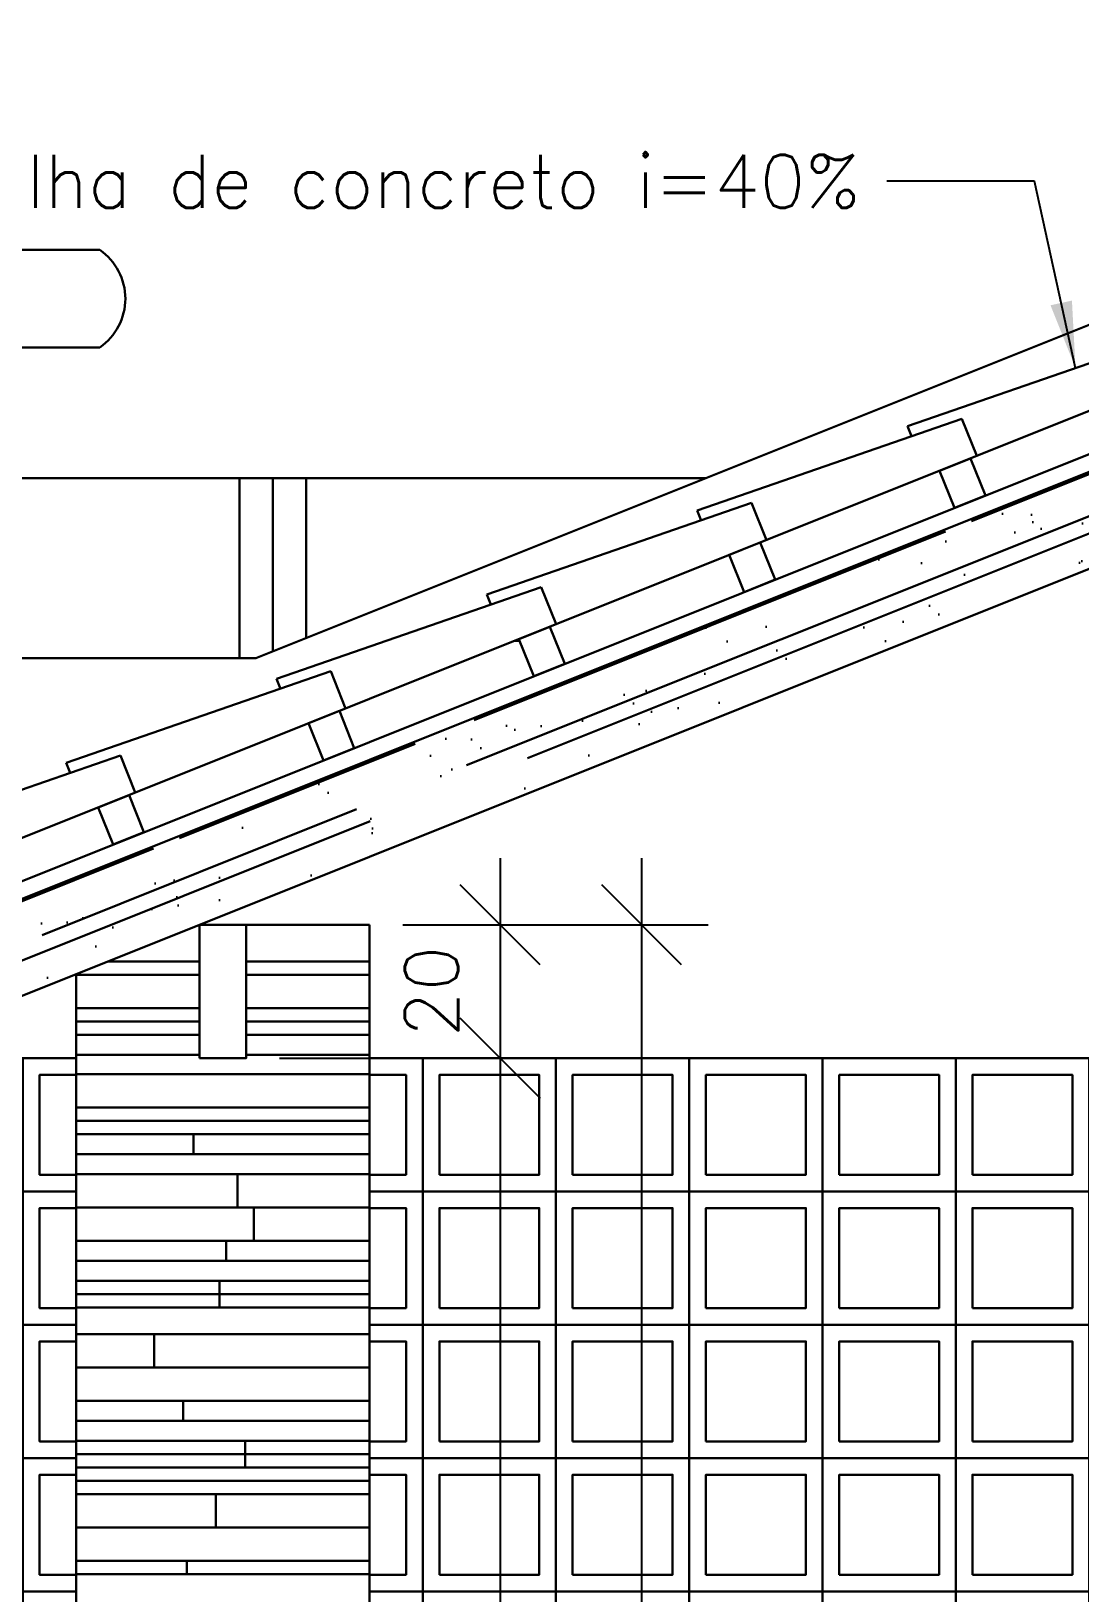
# Model space of a CAD drawing. Header units: millimetres. Extents: x -4228 to 27092, y -6721 to 984.
# Drawn here: x 5793.7 to 5951, y -5103.4 to -4869.2 of the extents above; entities that cross this region are included whole.
import ezdxf

# ---------------------------------------------------------------- set-up
doc = ezdxf.new("R2010")
doc.units = ezdxf.units.MM
doc.header["$LTSCALE"] = 50
doc.layers.get('0').update_dxf_attribs({"lineweight": 0})
for name, color, linetype in [('borda100', 3, 'Continuous'), ('cobogo', 7, 'Continuous'), ('cota', 1, 'Continuous'), ('esquadrias', 3, 'Continuous'), ('estruturametalica', 2, 'Continuous'), ('gesso', 7, 'Continuous'), ('hatch', 2, 'Continuous'), ('madeiramento', 2, 'Continuous'), ('PAREDES3', 2, 'Continuous'), ('pedras', 2, 'Continuous'), ('telhas', 3, 'Continuous'), ('TEXTO', 7, 'Continuous')]:
    doc.layers.add(name, color=color, linetype=linetype)
doc.styles.add('ROMANS', font='romans.shx')
doc.dimstyles.new('1_50', dxfattribs={"dimscale": 0, "dimtxt": 8, "dimasz": 12, "dimexe": 10, "dimexo": 5, "dimgap": 4, "dimtad": 0, "dimdec": 0, "dimzin": 1, "dimdsep": 46, "dimtxsty": 'ROMANS', "dimblk": 'OBLIQUE', "dimcen": 10, "dimdle": 10, "dimclrd": 1, "dimclre": 1, "dimclrt": 7, "dimaunit": 1, "dimadec": 0, "dimazin": 0, "dimtm": 1e-09, "dimtfac": 1, "dimtdec": 0, "dimtmove": 2, "dimatfit": 3, "dimldrblk": 'OBLIQUE', "dimfxl": 1, "dimtolj": 1, "dimtzin": 0, "dimarcsym": 0})
doc.dimstyles.new('LEADER_50', dxfattribs={"dimscale": 0, "dimtxt": 8, "dimasz": 10, "dimexe": 10, "dimexo": 5, "dimgap": 4, "dimtad": 0, "dimdec": 0, "dimzin": 1, "dimdsep": 46, "dimtxsty": 'ROMANS', "dimcen": 10, "dimdle": 10, "dimclrd": 9, "dimclre": 9, "dimclrt": 7, "dimaunit": 1, "dimadec": 0, "dimazin": 0, "dimtm": 1e-09, "dimtfac": 1, "dimtdec": 0, "dimtmove": 2, "dimatfit": 3, "dimfxl": 1, "dimtolj": 1, "dimtzin": 0, "dimarcsym": 0})

# ---------------------------------------------------------------- blocks, each defined once
blk = doc.blocks.new('_OBLIQUE')
at = {"color": 0, "linetype": 'ByBlock'}
blk.add_line((-0.5, -0.5), (0.5, 0.5), dxfattribs=at)
blk = doc.blocks.new('*D63')
at = {"layer": 'cota', "color": 1, "linetype": 'Continuous', "lineweight": -2}
for p, q in [((5864.08, -5013.21), (5864.08, -5128.92)), ((5830.94, -5023.21), (5874.08, -5023.21)), ((5864.08, -5273.21), (5864.08, -5157.49)), ((5839.47, -5263.21), (5874.08, -5263.21))]:
    blk.add_line(p, q, dxfattribs=at)
at = {"layer": 'Defpoints', "color": 0, "linetype": 'Continuous', "lineweight": 30}
for p in [(5825.94, -5023.21), (5834.47, -5263.21), (5864.08, -5263.21)]:
    blk.add_point(p, dxfattribs=at)
at = {"layer": 'cota', "color": 1, "linetype": 'Continuous', "lineweight": -2, "xscale": 12, "yscale": 12, "zscale": 12}
for p, rotation in [((5864.08, -5023.21), 90), ((5864.08, -5263.21), 270)]:
    blk.add_blockref('_OBLIQUE', p, dxfattribs=dict(at, rotation=rotation))
at = {"layer": 'cota', "color": 7, "linetype": 'Continuous', "lineweight": 30, "insert": (5864.08, -5143.21), "char_height": 8, "attachment_point": 5, "rotation": 90, "style": 'ROMANS'}
blk.add_mtext('\\A1;240', dxfattribs=at)
blk = doc.blocks.new('*D64')
at = {"layer": 'cota', "color": 1, "linetype": 'Continuous', "lineweight": -2}
for p, q in [((5864.08, -4993.21), (5864.08, -5033.21)), ((5849.44, -5003.21), (5874.08, -5003.21)), ((5830.94, -5023.21), (5874.08, -5023.21))]:
    blk.add_line(p, q, dxfattribs=at)
at = {"layer": 'Defpoints', "color": 0, "linetype": 'Continuous', "lineweight": 30}
for p in [(5844.44, -5003.21), (5825.94, -5023.21), (5864.08, -5023.21)]:
    blk.add_point(p, dxfattribs=at)
at = {"layer": 'cota', "color": 1, "linetype": 'Continuous', "lineweight": -2, "xscale": 12, "yscale": 12, "zscale": 12}
for p, rotation in [((5864.08, -5003.21), 90), ((5864.08, -5023.21), 270)]:
    blk.add_blockref('_OBLIQUE', p, dxfattribs=dict(at, rotation=rotation))
at = {"layer": 'cota', "color": 7, "linetype": 'Continuous', "lineweight": 30, "insert": (5853.78, -5013.21), "char_height": 8, "attachment_point": 5, "rotation": 90, "style": 'ROMANS'}
blk.add_mtext('\\A1;20', dxfattribs=at)
blk = doc.blocks.new('*D65')
at = {"layer": 'cota', "color": 1, "linetype": 'Continuous', "lineweight": -2}
for p, q in [((5885.3, -4993.21), (5885.3, -5118.92)), ((5849.44, -5003.21), (5895.3, -5003.21)), ((5885.3, -5273.21), (5885.3, -5147.49)), ((5849.44, -5263.21), (5895.3, -5263.21))]:
    blk.add_line(p, q, dxfattribs=at)
at = {"layer": 'Defpoints', "color": 0, "linetype": 'Continuous', "lineweight": 30}
for p in [(5844.44, -5003.21), (5844.44, -5263.21), (5885.3, -5263.21)]:
    blk.add_point(p, dxfattribs=at)
at = {"layer": 'cota', "color": 1, "linetype": 'Continuous', "lineweight": -2, "xscale": 12, "yscale": 12, "zscale": 12}
for p, rotation in [((5885.3, -5003.21), 90), ((5885.3, -5263.21), 270)]:
    blk.add_blockref('_OBLIQUE', p, dxfattribs=dict(at, rotation=rotation))
at = {"layer": 'cota', "color": 7, "linetype": 'Continuous', "lineweight": 30, "insert": (5885.3, -5133.21), "char_height": 8, "attachment_point": 5, "rotation": 90, "style": 'ROMANS'}
blk.add_mtext('\\A1;260', dxfattribs=at)

msp = doc.modelspace()

# ---------------------------------------------------------------- hatches: boundary and pattern name
at = {"layer": 'hatch', "linetype": 'Continuous', "lineweight": 30}
h = msp.add_hatch(dxfattribs=at)
h.set_pattern_fill('AR-SAND', color=256, scale=0.3, style=0)
h.set_pattern_definition([(37.5, (4302.082, -4923.408), (-0.48001, 14.6824), [0, -11.5824, 0, -12.954, 0, -12.3825]), (7.5, (4302.082, -4923.408), (13.4857, 21.50475), [0, -6.2484, 0, -10.4394, 0, -4.0005]), (327.5, (4292.71, -4923.408), (23.72977, 0.04312), [0, -3.81, 0, -13.716, 0, -17.907]), (317.5, (4292.71, -4923.408), (22.9067, 6.68788), [0, -1.905, 0, -8.9916, 0, -10.287])])
h.paths.add_polyline_path([(6075.44, -4900.61), (6075.44, -4886.07), (5708.37, -5032.9), (5709.44, -5035.58), (5738.02, -5035.58)])
h = msp.add_hatch(dxfattribs=at)
h.set_pattern_fill('AR-RROOF', color=3, scale=0.5, style=0)
h.set_pattern_definition([(201.8014, (4196.082, -2993.463), (-21.22498, -22.16831), [190.5, -25.4, 63.5, -12.7]), (201.8014, (4182.757, -3005.632), (18.06481, -10.96624), [38.1, -4.191, 76.2, -9.525]), (201.8014, (4194.195, -3005.844), (-58.156437, -32.427048), [101.6, -17.78, 50.8, -12.7])])
h.paths.add_polyline_path([(5738.02, -5035.58), (6075.44, -4900.61), (6075.44, -4886.07), (5708.37, -5032.9), (5709.44, -5035.58)])

# ---------------------------------------------------------------- linework, layer by layer
at = {"layer": 'borda100', "color": 9, "linetype": 'Continuous', "lineweight": 30}
msp.add_lwpolyline([(5803.98, -4916.58, 0.525115), (5803.98, -4901.97), (5765.8, -4901.97, 0.525115), (5765.8, -4916.58)], format="xyb", close=True, dxfattribs=at)
at = {"layer": 'cobogo', "color": 3, "linetype": 'Continuous', "lineweight": 30}
for points in [[(5800.44, -5023.21), (5792.44, -5023.21), (5792.44, -5043.21), (5800.44, -5043.21)], [(5800.44, -5023.21), (5792.44, -5023.21), (5792.44, -5043.21), (5800.44, -5043.21)], [(5800.44, -5023.21), (5792.44, -5023.21), (5792.44, -5043.21), (5800.44, -5043.21)], [(5800.44, -5023.21), (5792.44, -5023.21), (5792.44, -5043.21), (5800.44, -5043.21)], [(5844.44, -5043.21), (5852.44, -5043.21), (5852.44, -5023.21), (5844.44, -5023.21)], [(5844.44, -5043.21), (5852.44, -5043.21), (5852.44, -5023.21), (5844.44, -5023.21)], [(5844.44, -5043.21), (5852.44, -5043.21), (5852.44, -5023.21), (5844.44, -5023.21)], [(5844.44, -5043.21), (5852.44, -5043.21), (5852.44, -5023.21), (5844.44, -5023.21)], [(5800.44, -5025.71), (5794.94, -5025.71), (5794.94, -5040.71), (5800.44, -5040.71)], [(5800.44, -5025.71), (5794.94, -5025.71), (5794.94, -5040.71), (5800.44, -5040.71)], [(5800.44, -5025.71), (5794.94, -5025.71), (5794.94, -5040.71), (5800.44, -5040.71)], [(5800.44, -5025.71), (5794.94, -5025.71), (5794.94, -5040.71), (5800.44, -5040.71)], [(5844.44, -5040.71), (5849.94, -5040.71), (5849.94, -5025.71), (5844.44, -5025.71)], [(5844.44, -5040.71), (5849.94, -5040.71), (5849.94, -5025.71), (5844.44, -5025.71)], [(5844.44, -5040.71), (5849.94, -5040.71), (5849.94, -5025.71), (5844.44, -5025.71)], [(5844.44, -5040.71), (5849.94, -5040.71), (5849.94, -5025.71), (5844.44, -5025.71)], [(5800.44, -5043.21), (5792.44, -5043.21), (5792.44, -5063.21), (5800.44, -5063.21)], [(5800.44, -5043.21), (5792.44, -5043.21), (5792.44, -5063.21), (5800.44, -5063.21)], [(5800.44, -5043.21), (5792.44, -5043.21), (5792.44, -5063.21), (5800.44, -5063.21)], [(5800.44, -5043.21), (5792.44, -5043.21), (5792.44, -5063.21), (5800.44, -5063.21)], [(5844.44, -5063.21), (5852.44, -5063.21), (5852.44, -5043.21), (5844.44, -5043.21)], [(5844.44, -5063.21), (5852.44, -5063.21), (5852.44, -5043.21), (5844.44, -5043.21)], [(5844.44, -5063.21), (5852.44, -5063.21), (5852.44, -5043.21), (5844.44, -5043.21)], [(5844.44, -5063.21), (5852.44, -5063.21), (5852.44, -5043.21), (5844.44, -5043.21)], [(5800.44, -5045.71), (5794.94, -5045.71), (5794.94, -5060.71), (5800.44, -5060.71)], [(5800.44, -5045.71), (5794.94, -5045.71), (5794.94, -5060.71), (5800.44, -5060.71)], [(5800.44, -5045.71), (5794.94, -5045.71), (5794.94, -5060.71), (5800.44, -5060.71)], [(5800.44, -5045.71), (5794.94, -5045.71), (5794.94, -5060.71), (5800.44, -5060.71)], [(5844.44, -5060.71), (5849.94, -5060.71), (5849.94, -5045.71), (5844.44, -5045.71)], [(5844.44, -5060.71), (5849.94, -5060.71), (5849.94, -5045.71), (5844.44, -5045.71)], [(5844.44, -5060.71), (5849.94, -5060.71), (5849.94, -5045.71), (5844.44, -5045.71)], [(5844.44, -5060.71), (5849.94, -5060.71), (5849.94, -5045.71), (5844.44, -5045.71)], [(5800.44, -5063.21), (5792.44, -5063.21), (5792.44, -5083.21), (5800.44, -5083.21)], [(5800.44, -5063.21), (5792.44, -5063.21), (5792.44, -5083.21), (5800.44, -5083.21)], [(5800.44, -5063.21), (5792.44, -5063.21), (5792.44, -5083.21), (5800.44, -5083.21)], [(5800.44, -5063.21), (5792.44, -5063.21), (5792.44, -5083.21), (5800.44, -5083.21)], [(5844.44, -5083.21), (5852.44, -5083.21), (5852.44, -5063.21), (5844.44, -5063.21)], [(5844.44, -5083.21), (5852.44, -5083.21), (5852.44, -5063.21), (5844.44, -5063.21)], [(5844.44, -5083.21), (5852.44, -5083.21), (5852.44, -5063.21), (5844.44, -5063.21)], [(5844.44, -5083.21), (5852.44, -5083.21), (5852.44, -5063.21), (5844.44, -5063.21)], [(5800.44, -5065.71), (5794.94, -5065.71), (5794.94, -5080.71), (5800.44, -5080.71)], [(5800.44, -5065.71), (5794.94, -5065.71), (5794.94, -5080.71), (5800.44, -5080.71)], [(5800.44, -5065.71), (5794.94, -5065.71), (5794.94, -5080.71), (5800.44, -5080.71)], [(5800.44, -5065.71), (5794.94, -5065.71), (5794.94, -5080.71), (5800.44, -5080.71)], [(5844.44, -5080.71), (5849.94, -5080.71), (5849.94, -5065.71), (5844.44, -5065.71)], [(5844.44, -5080.71), (5849.94, -5080.71), (5849.94, -5065.71), (5844.44, -5065.71)], [(5844.44, -5080.71), (5849.94, -5080.71), (5849.94, -5065.71), (5844.44, -5065.71)], [(5844.44, -5080.71), (5849.94, -5080.71), (5849.94, -5065.71), (5844.44, -5065.71)], [(5800.44, -5083.21), (5792.44, -5083.21), (5792.44, -5103.21), (5800.44, -5103.21)], [(5800.44, -5083.21), (5792.44, -5083.21), (5792.44, -5103.21), (5800.44, -5103.21)], [(5800.44, -5083.21), (5792.44, -5083.21), (5792.44, -5103.21), (5800.44, -5103.21)], [(5800.44, -5083.21), (5792.44, -5083.21), (5792.44, -5103.21), (5800.44, -5103.21)], [(5844.44, -5103.21), (5852.44, -5103.21), (5852.44, -5083.21), (5844.44, -5083.21)], [(5844.44, -5103.21), (5852.44, -5103.21), (5852.44, -5083.21), (5844.44, -5083.21)], [(5844.44, -5103.21), (5852.44, -5103.21), (5852.44, -5083.21), (5844.44, -5083.21)], [(5844.44, -5103.21), (5852.44, -5103.21), (5852.44, -5083.21), (5844.44, -5083.21)], [(5800.44, -5085.71), (5794.94, -5085.71), (5794.94, -5100.71), (5800.44, -5100.71)], [(5800.44, -5085.71), (5794.94, -5085.71), (5794.94, -5100.71), (5800.44, -5100.71)], [(5800.44, -5085.71), (5794.94, -5085.71), (5794.94, -5100.71), (5800.44, -5100.71)], [(5800.44, -5085.71), (5794.94, -5085.71), (5794.94, -5100.71), (5800.44, -5100.71)], [(5844.44, -5100.71), (5849.94, -5100.71), (5849.94, -5085.71), (5844.44, -5085.71)], [(5844.44, -5100.71), (5849.94, -5100.71), (5849.94, -5085.71), (5844.44, -5085.71)], [(5844.44, -5100.71), (5849.94, -5100.71), (5849.94, -5085.71), (5844.44, -5085.71)], [(5844.44, -5100.71), (5849.94, -5100.71), (5849.94, -5085.71), (5844.44, -5085.71)], [(5800.44, -5103.21), (5792.44, -5103.21), (5792.44, -5123.21), (5800.44, -5123.21)], [(5800.44, -5103.21), (5792.44, -5103.21), (5792.44, -5123.21), (5800.44, -5123.21)], [(5800.44, -5103.21), (5792.44, -5103.21), (5792.44, -5123.21), (5800.44, -5123.21)], [(5800.44, -5103.21), (5792.44, -5103.21), (5792.44, -5123.21), (5800.44, -5123.21)], [(5844.44, -5123.21), (5852.44, -5123.21), (5852.44, -5103.21), (5844.44, -5103.21)], [(5844.44, -5123.21), (5852.44, -5123.21), (5852.44, -5103.21), (5844.44, -5103.21)], [(5844.44, -5123.21), (5852.44, -5123.21), (5852.44, -5103.21), (5844.44, -5103.21)], [(5844.44, -5123.21), (5852.44, -5123.21), (5852.44, -5103.21), (5844.44, -5103.21)]]:
    msp.add_lwpolyline(points, dxfattribs=at)
for points in [[(5852.44, -5043.21), (5872.44, -5043.21), (5872.44, -5023.21), (5852.44, -5023.21)], [(5852.44, -5043.21), (5872.44, -5043.21), (5872.44, -5023.21), (5852.44, -5023.21)], [(5852.44, -5043.21), (5872.44, -5043.21), (5872.44, -5023.21), (5852.44, -5023.21)], [(5852.44, -5043.21), (5872.44, -5043.21), (5872.44, -5023.21), (5852.44, -5023.21)], [(5872.44, -5043.21), (5892.44, -5043.21), (5892.44, -5023.21), (5872.44, -5023.21)], [(5872.44, -5043.21), (5892.44, -5043.21), (5892.44, -5023.21), (5872.44, -5023.21)], [(5872.44, -5043.21), (5892.44, -5043.21), (5892.44, -5023.21), (5872.44, -5023.21)], [(5872.44, -5043.21), (5892.44, -5043.21), (5892.44, -5023.21), (5872.44, -5023.21)], [(5892.44, -5043.21), (5912.44, -5043.21), (5912.44, -5023.21), (5892.44, -5023.21)], [(5892.44, -5043.21), (5912.44, -5043.21), (5912.44, -5023.21), (5892.44, -5023.21)], [(5892.44, -5043.21), (5912.44, -5043.21), (5912.44, -5023.21), (5892.44, -5023.21)], [(5892.44, -5043.21), (5912.44, -5043.21), (5912.44, -5023.21), (5892.44, -5023.21)], [(5912.44, -5043.21), (5932.44, -5043.21), (5932.44, -5023.21), (5912.44, -5023.21)], [(5912.44, -5043.21), (5932.44, -5043.21), (5932.44, -5023.21), (5912.44, -5023.21)], [(5912.44, -5043.21), (5932.44, -5043.21), (5932.44, -5023.21), (5912.44, -5023.21)], [(5912.44, -5043.21), (5932.44, -5043.21), (5932.44, -5023.21), (5912.44, -5023.21)], [(5932.44, -5043.21), (5952.44, -5043.21), (5952.44, -5023.21), (5932.44, -5023.21)], [(5932.44, -5043.21), (5952.44, -5043.21), (5952.44, -5023.21), (5932.44, -5023.21)], [(5932.44, -5043.21), (5952.44, -5043.21), (5952.44, -5023.21), (5932.44, -5023.21)], [(5932.44, -5043.21), (5952.44, -5043.21), (5952.44, -5023.21), (5932.44, -5023.21)], [(5854.94, -5040.71), (5869.94, -5040.71), (5869.94, -5025.71), (5854.94, -5025.71)], [(5854.94, -5040.71), (5869.94, -5040.71), (5869.94, -5025.71), (5854.94, -5025.71)], [(5854.94, -5040.71), (5869.94, -5040.71), (5869.94, -5025.71), (5854.94, -5025.71)], [(5854.94, -5040.71), (5869.94, -5040.71), (5869.94, -5025.71), (5854.94, -5025.71)], [(5874.94, -5040.71), (5889.94, -5040.71), (5889.94, -5025.71), (5874.94, -5025.71)], [(5874.94, -5040.71), (5889.94, -5040.71), (5889.94, -5025.71), (5874.94, -5025.71)], [(5874.94, -5040.71), (5889.94, -5040.71), (5889.94, -5025.71), (5874.94, -5025.71)], [(5874.94, -5040.71), (5889.94, -5040.71), (5889.94, -5025.71), (5874.94, -5025.71)], [(5894.94, -5040.71), (5909.94, -5040.71), (5909.94, -5025.71), (5894.94, -5025.71)], [(5894.94, -5040.71), (5909.94, -5040.71), (5909.94, -5025.71), (5894.94, -5025.71)], [(5894.94, -5040.71), (5909.94, -5040.71), (5909.94, -5025.71), (5894.94, -5025.71)], [(5894.94, -5040.71), (5909.94, -5040.71), (5909.94, -5025.71), (5894.94, -5025.71)], [(5914.94, -5040.71), (5929.94, -5040.71), (5929.94, -5025.71), (5914.94, -5025.71)], [(5914.94, -5040.71), (5929.94, -5040.71), (5929.94, -5025.71), (5914.94, -5025.71)], [(5914.94, -5040.71), (5929.94, -5040.71), (5929.94, -5025.71), (5914.94, -5025.71)], [(5914.94, -5040.71), (5929.94, -5040.71), (5929.94, -5025.71), (5914.94, -5025.71)], [(5934.94, -5040.71), (5949.94, -5040.71), (5949.94, -5025.71), (5934.94, -5025.71)], [(5934.94, -5040.71), (5949.94, -5040.71), (5949.94, -5025.71), (5934.94, -5025.71)], [(5934.94, -5040.71), (5949.94, -5040.71), (5949.94, -5025.71), (5934.94, -5025.71)], [(5934.94, -5040.71), (5949.94, -5040.71), (5949.94, -5025.71), (5934.94, -5025.71)], [(5852.44, -5063.21), (5872.44, -5063.21), (5872.44, -5043.21), (5852.44, -5043.21)], [(5852.44, -5063.21), (5872.44, -5063.21), (5872.44, -5043.21), (5852.44, -5043.21)], [(5852.44, -5063.21), (5872.44, -5063.21), (5872.44, -5043.21), (5852.44, -5043.21)], [(5852.44, -5063.21), (5872.44, -5063.21), (5872.44, -5043.21), (5852.44, -5043.21)], [(5872.44, -5063.21), (5892.44, -5063.21), (5892.44, -5043.21), (5872.44, -5043.21)], [(5872.44, -5063.21), (5892.44, -5063.21), (5892.44, -5043.21), (5872.44, -5043.21)], [(5872.44, -5063.21), (5892.44, -5063.21), (5892.44, -5043.21), (5872.44, -5043.21)], [(5872.44, -5063.21), (5892.44, -5063.21), (5892.44, -5043.21), (5872.44, -5043.21)], [(5892.44, -5063.21), (5912.44, -5063.21), (5912.44, -5043.21), (5892.44, -5043.21)], [(5892.44, -5063.21), (5912.44, -5063.21), (5912.44, -5043.21), (5892.44, -5043.21)], [(5892.44, -5063.21), (5912.44, -5063.21), (5912.44, -5043.21), (5892.44, -5043.21)], [(5892.44, -5063.21), (5912.44, -5063.21), (5912.44, -5043.21), (5892.44, -5043.21)], [(5912.44, -5063.21), (5932.44, -5063.21), (5932.44, -5043.21), (5912.44, -5043.21)], [(5912.44, -5063.21), (5932.44, -5063.21), (5932.44, -5043.21), (5912.44, -5043.21)], [(5912.44, -5063.21), (5932.44, -5063.21), (5932.44, -5043.21), (5912.44, -5043.21)], [(5912.44, -5063.21), (5932.44, -5063.21), (5932.44, -5043.21), (5912.44, -5043.21)], [(5932.44, -5063.21), (5952.44, -5063.21), (5952.44, -5043.21), (5932.44, -5043.21)], [(5932.44, -5063.21), (5952.44, -5063.21), (5952.44, -5043.21), (5932.44, -5043.21)], [(5932.44, -5063.21), (5952.44, -5063.21), (5952.44, -5043.21), (5932.44, -5043.21)], [(5932.44, -5063.21), (5952.44, -5063.21), (5952.44, -5043.21), (5932.44, -5043.21)], [(5854.94, -5060.71), (5869.94, -5060.71), (5869.94, -5045.71), (5854.94, -5045.71)], [(5854.94, -5060.71), (5869.94, -5060.71), (5869.94, -5045.71), (5854.94, -5045.71)], [(5854.94, -5060.71), (5869.94, -5060.71), (5869.94, -5045.71), (5854.94, -5045.71)], [(5854.94, -5060.71), (5869.94, -5060.71), (5869.94, -5045.71), (5854.94, -5045.71)], [(5874.94, -5060.71), (5889.94, -5060.71), (5889.94, -5045.71), (5874.94, -5045.71)], [(5874.94, -5060.71), (5889.94, -5060.71), (5889.94, -5045.71), (5874.94, -5045.71)], [(5874.94, -5060.71), (5889.94, -5060.71), (5889.94, -5045.71), (5874.94, -5045.71)], [(5874.94, -5060.71), (5889.94, -5060.71), (5889.94, -5045.71), (5874.94, -5045.71)], [(5894.94, -5060.71), (5909.94, -5060.71), (5909.94, -5045.71), (5894.94, -5045.71)], [(5894.94, -5060.71), (5909.94, -5060.71), (5909.94, -5045.71), (5894.94, -5045.71)], [(5894.94, -5060.71), (5909.94, -5060.71), (5909.94, -5045.71), (5894.94, -5045.71)], [(5894.94, -5060.71), (5909.94, -5060.71), (5909.94, -5045.71), (5894.94, -5045.71)], [(5914.94, -5060.71), (5929.94, -5060.71), (5929.94, -5045.71), (5914.94, -5045.71)], [(5914.94, -5060.71), (5929.94, -5060.71), (5929.94, -5045.71), (5914.94, -5045.71)], [(5914.94, -5060.71), (5929.94, -5060.71), (5929.94, -5045.71), (5914.94, -5045.71)], [(5914.94, -5060.71), (5929.94, -5060.71), (5929.94, -5045.71), (5914.94, -5045.71)], [(5934.94, -5060.71), (5949.94, -5060.71), (5949.94, -5045.71), (5934.94, -5045.71)], [(5934.94, -5060.71), (5949.94, -5060.71), (5949.94, -5045.71), (5934.94, -5045.71)], [(5934.94, -5060.71), (5949.94, -5060.71), (5949.94, -5045.71), (5934.94, -5045.71)], [(5934.94, -5060.71), (5949.94, -5060.71), (5949.94, -5045.71), (5934.94, -5045.71)], [(5852.44, -5083.21), (5872.44, -5083.21), (5872.44, -5063.21), (5852.44, -5063.21)], [(5852.44, -5083.21), (5872.44, -5083.21), (5872.44, -5063.21), (5852.44, -5063.21)], [(5852.44, -5083.21), (5872.44, -5083.21), (5872.44, -5063.21), (5852.44, -5063.21)], [(5852.44, -5083.21), (5872.44, -5083.21), (5872.44, -5063.21), (5852.44, -5063.21)], [(5872.44, -5083.21), (5892.44, -5083.21), (5892.44, -5063.21), (5872.44, -5063.21)], [(5872.44, -5083.21), (5892.44, -5083.21), (5892.44, -5063.21), (5872.44, -5063.21)], [(5872.44, -5083.21), (5892.44, -5083.21), (5892.44, -5063.21), (5872.44, -5063.21)], [(5872.44, -5083.21), (5892.44, -5083.21), (5892.44, -5063.21), (5872.44, -5063.21)], [(5892.44, -5083.21), (5912.44, -5083.21), (5912.44, -5063.21), (5892.44, -5063.21)], [(5892.44, -5083.21), (5912.44, -5083.21), (5912.44, -5063.21), (5892.44, -5063.21)], [(5892.44, -5083.21), (5912.44, -5083.21), (5912.44, -5063.21), (5892.44, -5063.21)], [(5892.44, -5083.21), (5912.44, -5083.21), (5912.44, -5063.21), (5892.44, -5063.21)], [(5912.44, -5083.21), (5932.44, -5083.21), (5932.44, -5063.21), (5912.44, -5063.21)], [(5912.44, -5083.21), (5932.44, -5083.21), (5932.44, -5063.21), (5912.44, -5063.21)], [(5912.44, -5083.21), (5932.44, -5083.21), (5932.44, -5063.21), (5912.44, -5063.21)], [(5912.44, -5083.21), (5932.44, -5083.21), (5932.44, -5063.21), (5912.44, -5063.21)], [(5932.44, -5083.21), (5952.44, -5083.21), (5952.44, -5063.21), (5932.44, -5063.21)], [(5932.44, -5083.21), (5952.44, -5083.21), (5952.44, -5063.21), (5932.44, -5063.21)], [(5932.44, -5083.21), (5952.44, -5083.21), (5952.44, -5063.21), (5932.44, -5063.21)], [(5932.44, -5083.21), (5952.44, -5083.21), (5952.44, -5063.21), (5932.44, -5063.21)], [(5854.94, -5080.71), (5869.94, -5080.71), (5869.94, -5065.71), (5854.94, -5065.71)], [(5854.94, -5080.71), (5869.94, -5080.71), (5869.94, -5065.71), (5854.94, -5065.71)], [(5854.94, -5080.71), (5869.94, -5080.71), (5869.94, -5065.71), (5854.94, -5065.71)], [(5854.94, -5080.71), (5869.94, -5080.71), (5869.94, -5065.71), (5854.94, -5065.71)], [(5874.94, -5080.71), (5889.94, -5080.71), (5889.94, -5065.71), (5874.94, -5065.71)], [(5874.94, -5080.71), (5889.94, -5080.71), (5889.94, -5065.71), (5874.94, -5065.71)], [(5874.94, -5080.71), (5889.94, -5080.71), (5889.94, -5065.71), (5874.94, -5065.71)], [(5874.94, -5080.71), (5889.94, -5080.71), (5889.94, -5065.71), (5874.94, -5065.71)], [(5894.94, -5080.71), (5909.94, -5080.71), (5909.94, -5065.71), (5894.94, -5065.71)], [(5894.94, -5080.71), (5909.94, -5080.71), (5909.94, -5065.71), (5894.94, -5065.71)], [(5894.94, -5080.71), (5909.94, -5080.71), (5909.94, -5065.71), (5894.94, -5065.71)], [(5894.94, -5080.71), (5909.94, -5080.71), (5909.94, -5065.71), (5894.94, -5065.71)], [(5914.94, -5080.71), (5929.94, -5080.71), (5929.94, -5065.71), (5914.94, -5065.71)], [(5914.94, -5080.71), (5929.94, -5080.71), (5929.94, -5065.71), (5914.94, -5065.71)], [(5914.94, -5080.71), (5929.94, -5080.71), (5929.94, -5065.71), (5914.94, -5065.71)], [(5914.94, -5080.71), (5929.94, -5080.71), (5929.94, -5065.71), (5914.94, -5065.71)], [(5934.94, -5080.71), (5949.94, -5080.71), (5949.94, -5065.71), (5934.94, -5065.71)], [(5934.94, -5080.71), (5949.94, -5080.71), (5949.94, -5065.71), (5934.94, -5065.71)], [(5934.94, -5080.71), (5949.94, -5080.71), (5949.94, -5065.71), (5934.94, -5065.71)], [(5934.94, -5080.71), (5949.94, -5080.71), (5949.94, -5065.71), (5934.94, -5065.71)], [(5852.44, -5103.21), (5872.44, -5103.21), (5872.44, -5083.21), (5852.44, -5083.21)], [(5852.44, -5103.21), (5872.44, -5103.21), (5872.44, -5083.21), (5852.44, -5083.21)], [(5852.44, -5103.21), (5872.44, -5103.21), (5872.44, -5083.21), (5852.44, -5083.21)], [(5852.44, -5103.21), (5872.44, -5103.21), (5872.44, -5083.21), (5852.44, -5083.21)], [(5872.44, -5103.21), (5892.44, -5103.21), (5892.44, -5083.21), (5872.44, -5083.21)], [(5872.44, -5103.21), (5892.44, -5103.21), (5892.44, -5083.21), (5872.44, -5083.21)], [(5872.44, -5103.21), (5892.44, -5103.21), (5892.44, -5083.21), (5872.44, -5083.21)], [(5872.44, -5103.21), (5892.44, -5103.21), (5892.44, -5083.21), (5872.44, -5083.21)], [(5892.44, -5103.21), (5912.44, -5103.21), (5912.44, -5083.21), (5892.44, -5083.21)], [(5892.44, -5103.21), (5912.44, -5103.21), (5912.44, -5083.21), (5892.44, -5083.21)], [(5892.44, -5103.21), (5912.44, -5103.21), (5912.44, -5083.21), (5892.44, -5083.21)], [(5892.44, -5103.21), (5912.44, -5103.21), (5912.44, -5083.21), (5892.44, -5083.21)], [(5912.44, -5103.21), (5932.44, -5103.21), (5932.44, -5083.21), (5912.44, -5083.21)], [(5912.44, -5103.21), (5932.44, -5103.21), (5932.44, -5083.21), (5912.44, -5083.21)], [(5912.44, -5103.21), (5932.44, -5103.21), (5932.44, -5083.21), (5912.44, -5083.21)], [(5912.44, -5103.21), (5932.44, -5103.21), (5932.44, -5083.21), (5912.44, -5083.21)], [(5932.44, -5103.21), (5952.44, -5103.21), (5952.44, -5083.21), (5932.44, -5083.21)], [(5932.44, -5103.21), (5952.44, -5103.21), (5952.44, -5083.21), (5932.44, -5083.21)], [(5932.44, -5103.21), (5952.44, -5103.21), (5952.44, -5083.21), (5932.44, -5083.21)], [(5932.44, -5103.21), (5952.44, -5103.21), (5952.44, -5083.21), (5932.44, -5083.21)], [(5854.94, -5100.71), (5869.94, -5100.71), (5869.94, -5085.71), (5854.94, -5085.71)], [(5854.94, -5100.71), (5869.94, -5100.71), (5869.94, -5085.71), (5854.94, -5085.71)], [(5854.94, -5100.71), (5869.94, -5100.71), (5869.94, -5085.71), (5854.94, -5085.71)], [(5854.94, -5100.71), (5869.94, -5100.71), (5869.94, -5085.71), (5854.94, -5085.71)], [(5874.94, -5100.71), (5889.94, -5100.71), (5889.94, -5085.71), (5874.94, -5085.71)], [(5874.94, -5100.71), (5889.94, -5100.71), (5889.94, -5085.71), (5874.94, -5085.71)], [(5874.94, -5100.71), (5889.94, -5100.71), (5889.94, -5085.71), (5874.94, -5085.71)], [(5874.94, -5100.71), (5889.94, -5100.71), (5889.94, -5085.71), (5874.94, -5085.71)], [(5894.94, -5100.71), (5909.94, -5100.71), (5909.94, -5085.71), (5894.94, -5085.71)], [(5894.94, -5100.71), (5909.94, -5100.71), (5909.94, -5085.71), (5894.94, -5085.71)], [(5894.94, -5100.71), (5909.94, -5100.71), (5909.94, -5085.71), (5894.94, -5085.71)], [(5894.94, -5100.71), (5909.94, -5100.71), (5909.94, -5085.71), (5894.94, -5085.71)], [(5914.94, -5100.71), (5929.94, -5100.71), (5929.94, -5085.71), (5914.94, -5085.71)], [(5914.94, -5100.71), (5929.94, -5100.71), (5929.94, -5085.71), (5914.94, -5085.71)], [(5914.94, -5100.71), (5929.94, -5100.71), (5929.94, -5085.71), (5914.94, -5085.71)], [(5914.94, -5100.71), (5929.94, -5100.71), (5929.94, -5085.71), (5914.94, -5085.71)], [(5934.94, -5100.71), (5949.94, -5100.71), (5949.94, -5085.71), (5934.94, -5085.71)], [(5934.94, -5100.71), (5949.94, -5100.71), (5949.94, -5085.71), (5934.94, -5085.71)], [(5934.94, -5100.71), (5949.94, -5100.71), (5949.94, -5085.71), (5934.94, -5085.71)], [(5934.94, -5100.71), (5949.94, -5100.71), (5949.94, -5085.71), (5934.94, -5085.71)], [(5852.44, -5123.21), (5872.44, -5123.21), (5872.44, -5103.21), (5852.44, -5103.21)], [(5852.44, -5123.21), (5872.44, -5123.21), (5872.44, -5103.21), (5852.44, -5103.21)], [(5852.44, -5123.21), (5872.44, -5123.21), (5872.44, -5103.21), (5852.44, -5103.21)], [(5852.44, -5123.21), (5872.44, -5123.21), (5872.44, -5103.21), (5852.44, -5103.21)], [(5872.44, -5123.21), (5892.44, -5123.21), (5892.44, -5103.21), (5872.44, -5103.21)], [(5872.44, -5123.21), (5892.44, -5123.21), (5892.44, -5103.21), (5872.44, -5103.21)], [(5872.44, -5123.21), (5892.44, -5123.21), (5892.44, -5103.21), (5872.44, -5103.21)], [(5872.44, -5123.21), (5892.44, -5123.21), (5892.44, -5103.21), (5872.44, -5103.21)], [(5892.44, -5123.21), (5912.44, -5123.21), (5912.44, -5103.21), (5892.44, -5103.21)], [(5892.44, -5123.21), (5912.44, -5123.21), (5912.44, -5103.21), (5892.44, -5103.21)], [(5892.44, -5123.21), (5912.44, -5123.21), (5912.44, -5103.21), (5892.44, -5103.21)], [(5892.44, -5123.21), (5912.44, -5123.21), (5912.44, -5103.21), (5892.44, -5103.21)], [(5912.44, -5123.21), (5932.44, -5123.21), (5932.44, -5103.21), (5912.44, -5103.21)], [(5912.44, -5123.21), (5932.44, -5123.21), (5932.44, -5103.21), (5912.44, -5103.21)], [(5912.44, -5123.21), (5932.44, -5123.21), (5932.44, -5103.21), (5912.44, -5103.21)], [(5912.44, -5123.21), (5932.44, -5123.21), (5932.44, -5103.21), (5912.44, -5103.21)], [(5932.44, -5123.21), (5952.44, -5123.21), (5952.44, -5103.21), (5932.44, -5103.21)], [(5932.44, -5123.21), (5952.44, -5123.21), (5952.44, -5103.21), (5932.44, -5103.21)], [(5932.44, -5123.21), (5952.44, -5123.21), (5952.44, -5103.21), (5932.44, -5103.21)], [(5932.44, -5123.21), (5952.44, -5123.21), (5952.44, -5103.21), (5932.44, -5103.21)]]:
    msp.add_lwpolyline(points, close=True, dxfattribs=at)
at = {"layer": 'esquadrias', "linetype": 'Continuous', "lineweight": 30}
for p, q in [((5894.89, -4936.21), (5497.44, -4936.21)), ((5824.94, -4936.21), (5824.94, -4963.21)), ((5829.94, -4936.21), (5829.94, -4962.19)), ((5834.94, -4936.21), (5834.94, -4960.19))]:
    msp.add_line(p, q, dxfattribs=at)
at = {"layer": 'estruturametalica', "color": 4, "linetype": 'Continuous', "lineweight": 30}
msp.add_lwpolyline([(5818.94, -5023.21), (5825.94, -5023.21), (5825.94, -5003.21), (5818.94, -5003.21)], close=True, dxfattribs=at)
msp.add_lwpolyline([(5818.94, -5023.21), (5825.94, -5023.21), (5825.94, -5003.21), (5818.94, -5003.21)], close=True, dxfattribs=at)
at = {"layer": 'gesso', "linetype": 'Continuous', "lineweight": 30}
msp.add_line((6075.44, -4886.07), (5708.37, -5032.9), dxfattribs=at)
at = {"layer": 'madeiramento', "linetype": 'Continuous', "lineweight": 30}
for p, q in [((6075.44, -4883.38), (5707.44, -5030.58)), ((6075.44, -4900.61), (5738.02, -5035.58))]:
    msp.add_line(p, q, dxfattribs=at)
at = {"layer": 'madeiramento', "color": 2, "linetype": 'Continuous', "lineweight": 30}
for points in [[(5932.24, -4940.65), (5936.89, -4938.8), (5934.66, -4933.23), (5930.02, -4935.08)], [(5900.68, -4953.28), (5905.32, -4951.42), (5903.09, -4945.85), (5898.45, -4947.71)], [(5869.11, -4965.91), (5873.75, -4964.05), (5871.52, -4958.48), (5866.88, -4960.34)], [(5837.54, -4978.54), (5842.18, -4976.68), (5839.95, -4971.11), (5835.31, -4972.97)], [(5805.97, -4991.16), (5810.61, -4989.31), (5808.39, -4983.74), (5803.74, -4985.59)]]:
    msp.add_lwpolyline(points, close=True, dxfattribs=at)
at = {"layer": 'PAREDES3', "color": 3, "linetype": 'Continuous', "lineweight": 30}
for p, q in [((6075.44, -4863.99), (5827.39, -4963.21)), ((5827.39, -4963.21), (5497.44, -4963.21)), ((5800.44, -5023.21), (5768.94, -5023.21)), ((6032.44, -5023.21), (5844.44, -5023.21))]:
    msp.add_line(p, q, dxfattribs=at)
at = {"layer": 'PAREDES3', "linetype": 'Continuous', "lineweight": 30}
msp.add_line((5866.98, -4960.59), (5866.25, -4960.59), dxfattribs=at)
at = {"layer": 'PAREDES3', "color": 7, "linetype": 'Continuous', "lineweight": 30}
for p, q in [((5844.44, -5003.21), (5818.94, -5003.21)), ((5844.44, -5263.21), (5844.44, -5003.21)), ((5800.44, -5263.21), (5800.44, -5010.61))]:
    msp.add_line(p, q, dxfattribs=at)
at = {"layer": 'pedras', "color": 55, "linetype": 'Continuous', "lineweight": 30}
for p, q in [((5800.44, -5010.71), (5818.94, -5010.71)), ((5805.19, -5008.71), (5818.94, -5008.71)), ((5825.94, -5008.71), (5844.44, -5008.71)), ((5825.94, -5010.71), (5844.44, -5010.71)), ((5800.44, -5015.71), (5818.94, -5015.71)), ((5800.44, -5017.71), (5818.94, -5017.71)), ((5825.94, -5015.71), (5844.44, -5015.71)), ((5825.94, -5017.71), (5844.44, -5017.71)), ((5800.44, -5019.71), (5818.94, -5019.71)), ((5825.94, -5019.71), (5844.44, -5019.71)), ((5800.44, -5022.71), (5818.94, -5022.71)), ((5825.94, -5022.71), (5844.44, -5022.71)), ((5800.44, -5025.61), (5844.44, -5025.61)), ((5800.44, -5030.61), (5844.44, -5030.61)), ((5800.44, -5032.61), (5844.44, -5032.61)), ((5800.44, -5034.61), (5844.44, -5034.61)), ((5818.06, -5037.61), (5818.06, -5034.61)), ((5800.44, -5037.61), (5844.44, -5037.61)), ((5800.44, -5040.61), (5844.44, -5040.61)), ((5824.64, -5045.61), (5824.64, -5040.61)), ((5800.44, -5045.61), (5844.44, -5045.61)), ((5827.11, -5050.61), (5827.11, -5045.61)), ((5800.44, -5050.61), (5844.44, -5050.61)), ((5822.97, -5053.61), (5822.97, -5050.61)), ((5800.44, -5053.61), (5844.44, -5053.61)), ((5800.44, -5056.61), (5844.44, -5056.61)), ((5821.94, -5060.61), (5821.94, -5056.61)), ((5800.44, -5058.61), (5844.44, -5058.61)), ((5800.44, -5060.61), (5844.44, -5060.61)), ((5800.44, -5064.61), (5844.44, -5064.61)), ((5812.12, -5069.61), (5812.12, -5064.61)), ((5800.44, -5069.61), (5844.44, -5069.61)), ((5800.44, -5074.61), (5844.44, -5074.61)), ((5816.51, -5077.61), (5816.51, -5074.61)), ((5800.44, -5077.61), (5844.44, -5077.61)), ((5800.44, -5080.61), (5844.44, -5080.61)), ((5825.82, -5084.61), (5825.82, -5080.61)), ((5800.44, -5082.61), (5844.44, -5082.61)), ((5800.44, -5084.61), (5844.44, -5084.61)), ((5800.44, -5086.61), (5844.44, -5086.61)), ((5800.44, -5088.61), (5844.44, -5088.61)), ((5821.42, -5093.61), (5821.42, -5088.61)), ((5800.44, -5093.61), (5844.44, -5093.61)), ((5800.44, -5098.61), (5844.44, -5098.61)), ((5817.03, -5100.61), (5817.03, -5098.61)), ((5800.44, -5100.61), (5844.44, -5100.61))]:
    msp.add_line(p, q, dxfattribs=at)
at = {"layer": 'telhas', "linetype": 'Continuous', "lineweight": 30}
for p, q in [((6075.44, -4876.91), (5705.21, -5025)), ((5964.93, -4914.66), (5925.19, -4928.4)), ((5933.36, -4927.28), (5893.62, -4941.03)), ((5925.19, -4928.4), (5925.79, -4929.9)), ((5935.59, -4932.85), (5933.36, -4927.28)), ((5901.79, -4939.91), (5862.05, -4953.65)), ((5904.02, -4945.48), (5901.79, -4939.91)), ((5893.62, -4941.03), (5894.22, -4942.53)), ((5870.22, -4952.54), (5830.48, -4966.28)), ((5862.05, -4953.65), (5862.65, -4955.16)), ((5872.45, -4958.11), (5870.22, -4952.54)), ((5838.65, -4965.17), (5798.92, -4978.91)), ((5840.88, -4970.74), (5838.65, -4965.17)), ((5830.48, -4966.28), (5831.09, -4967.78)), ((5807.09, -4977.79), (5767.35, -4991.53)), ((5809.31, -4983.36), (5807.09, -4977.79)), ((5798.92, -4978.91), (5799.52, -4980.41))]:
    msp.add_line(p, q, dxfattribs=at)

# ---------------------------------------------------------------- texts
at = {"layer": 'TEXTO', "color": 7, "linetype": 'Continuous', "lineweight": 30, "insert": (5918.1, -4895.67), "char_height": 8, "width": 204.3438, "attachment_point": 9, "style": 'ROMANS'}
msp.add_mtext('Telha de concreto i=40% ', dxfattribs=at)

# ---------------------------------------------------------------- dimensions: what is measured, and where the dimension line sits
at = {"layer": 'cota', "linetype": 'Continuous', "lineweight": 30}
dim = msp.add_linear_dim(base=(5864.08, -5023.21), p1=(5844.44, -5003.21), p2=(5825.94, -5023.21), angle=90, dimstyle='1_50', override={"dimscale": 1}, dxfattribs=at)
dim.commit()
dim.dimension.update_dxf_attribs({"geometry": '*D64', "text_midpoint": (5853.78, -5013.21), "dimtype": 160})
for base, p1, p2, picture, middle in [((5885.3, -5263.21), (5844.44, -5003.21), (5844.44, -5263.21), '*D65', (5885.3, -5133.21)), ((5864.08, -5263.21), (5825.94, -5023.21), (5834.47, -5263.21), '*D63', (5864.08, -5143.21))]:
    dim = msp.add_linear_dim(base=base, p1=p1, p2=p2, angle=90, dimstyle='1_50', override={"dimscale": 1}, dxfattribs=at)
    dim.commit()
    dim.dimension.update_dxf_attribs({"geometry": picture, "text_midpoint": middle})

# ---------------------------------------------------------------- leaders
at = {"layer": 'TEXTO', "linetype": 'Continuous', "lineweight": 30, "annotation_type": 0, "has_hookline": 1, "hookline_direction": 1, "text_width": 156.19}
msp.add_leader([(5950.41, -4919.68), (5944.26, -4891.67), (5922.1, -4891.67)], dimstyle='LEADER_50', override={"dimscale": 1}, dxfattribs=at)

doc.saveas('drawing.dxf')
